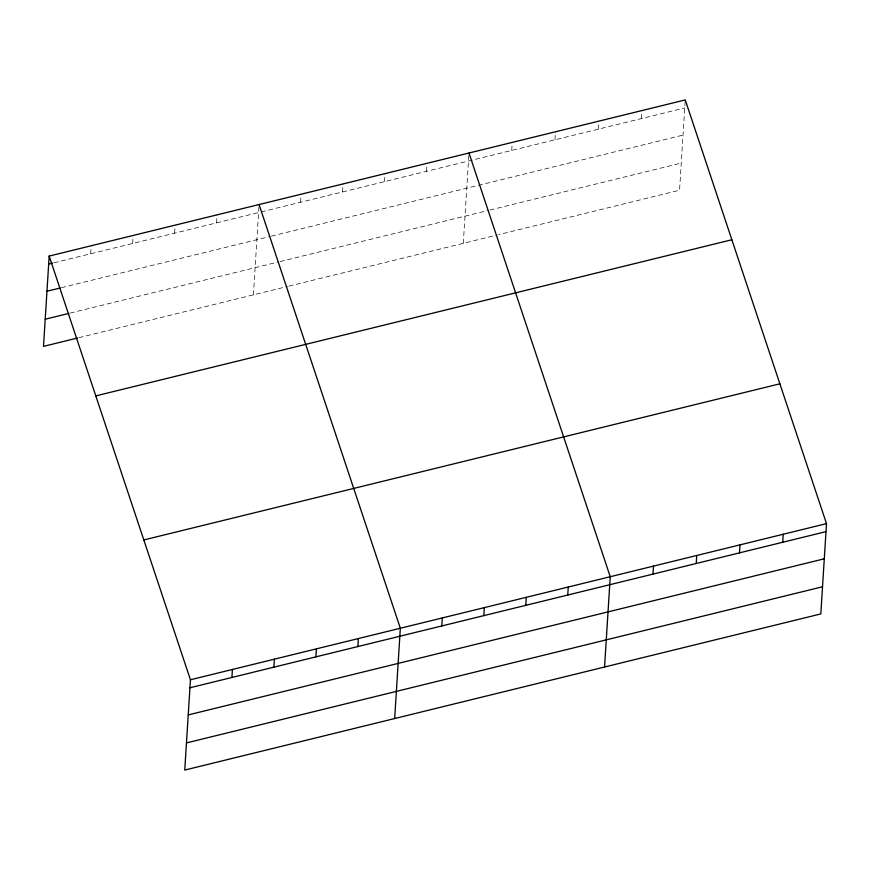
<?xml version="1.0" encoding="UTF-8"?>
<svg xmlns="http://www.w3.org/2000/svg" width="870" height="870" viewBox="0 0 870 870"><rect width="100%" height="100%" fill="white"/><g stroke="black" fill="none" stroke-linecap="round" stroke-linejoin="round"><path stroke-width="0.65" stroke-dasharray="4.35 3.26" d="M90.654 253.768L91.165 245.764M132.642 243.469L133.143 235.455M174.62 233.16L175.12 225.156M216.597 222.861L217.098 214.846M253.398 294.843L258.999 205.875M300.552 202.242L301.063 194.238M342.541 191.944L343.041 183.929M384.518 181.634L385.019 173.63M426.496 171.336L426.996 163.321M463.297 243.317L468.897 154.349M511.723 150.412L512.234 142.397M554.984 139.787L555.484 131.783M598.234 129.173L598.734 121.169M641.484 118.559L641.984 110.544M685.158 101.268L679.557 190.225L498.684 234.628M53.929 262.794L258.575 212.552M261.196 211.91L684.733 107.945M61.4 287.687L269.983 236.488M271.299 236.161L683.026 135.1M70.133 313.091L278.726 261.892M280.031 261.565L488.603 210.366M489.908 210.051L681.264 163.071M78.92 337.669L287.513 286.469M288.818 286.143L497.379 234.954"/><path stroke-width="1.3" d="M49.177 256.074L190.443 679.774L184.755 770.07L820.823 613.926L826.5 523.631L685.245 99.93L49.177 256.074L43.5 346.369L77.604 337.995M231.92 677.469L232.42 669.465M273.898 667.17L274.398 659.155M315.875 656.861L316.386 648.857M357.853 646.562L358.364 638.547M394.665 718.544L400.341 628.249L259.075 204.548M441.819 625.943L442.319 617.939M483.796 615.645L484.296 607.63M525.774 605.335L526.285 597.331M567.751 595.036L568.262 587.022M604.563 667.018L610.24 576.723L468.984 153.022M652.989 574.113L653.49 566.098M696.239 563.488L696.739 555.484M739.489 552.874L740 544.87M782.739 542.26L783.25 534.245M48.676 264.078L52.613 263.11M46.969 291.233L60.084 288.013M45.207 319.214L68.817 313.417M95.798 395.894L731.855 239.75M143.822 539.944L779.879 383.811M190.443 679.774L826.5 523.631M189.943 687.779L826 531.635M188.225 714.933L824.292 558.801M186.474 742.915L822.531 586.771"/></g></svg>
